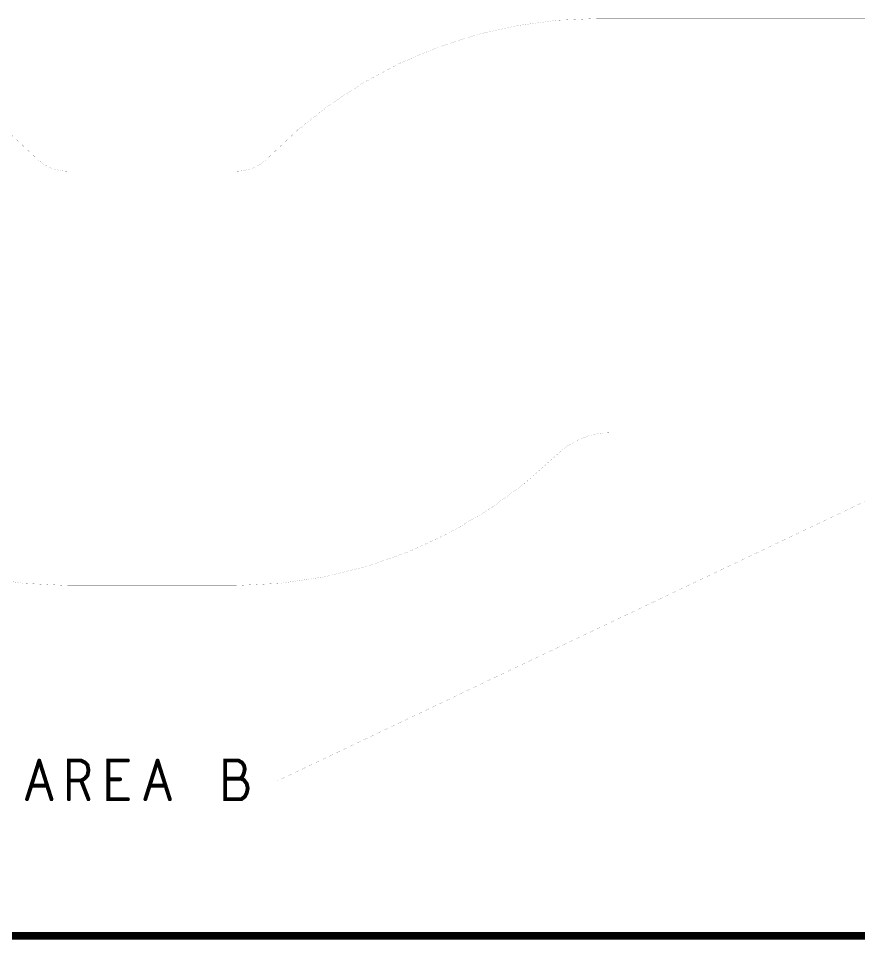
# Model space of a CAD drawing. Header units: millimetres. Extents: x 3362 to 3827, y -139 to 191.
# Drawn here: x 3418.31 to 3445.9, y 96.74 to 126.98 of the extents above; entities that cross this region are included whole.
import ezdxf

# ---------------------------------------------------------------- set-up
doc = ezdxf.new("R2010")
doc.units = ezdxf.units.MM
doc.header["$LTSCALE"] = 23.1
doc.layers.get('0').update_dxf_attribs({"linetype": 'CONTINUOUS'})

# ---------------------------------------------------------------- blocks, each defined once
blk = doc.blocks.new('PAD_R1')
at = {"const_width": 0.5}
blk.add_lwpolyline([(0.25, 0, 1), (-0.25, 0, 1)], format="xyb", close=True, dxfattribs=at)

msp = doc.modelspace()

# ---------------------------------------------------------------- linework, layer by layer
at = {"const_width": 0.00254}
for points in [[(3418.876, 122.42, 0.202315), (3408.06, 126.983)], [(3437.34, 126.983, 0.202315), (3426.524, 122.42)], [(3418.876, 122.42, 0.202296), (3419.95, 121.967), (3425.45, 121.967)], [(3425.45, 121.967, 0.202296), (3426.525, 122.42)], [(3468.598, 113.383), (3437.755, 113.383, 0.196021), (3436.007, 112.671)], [(3409.393, 112.671, 0.196008), (3419.95, 108.367)], [(3425.45, 108.367, 0.196008), (3436.008, 112.671)]]:
    msp.add_lwpolyline(points, format="xyb", dxfattribs=at)
for points, const_width in [([(3468.598, 126.983), (3437.34, 126.983)], 0.00254), ([(3461.506, 118.45), (3426.811, 101.949)], 0.00254), ([(3419.95, 108.367), (3425.45, 108.367)], 0.00254), ([(3418.595, 101.351), (3418.997, 102.621)], 0.127), ([(3418.997, 102.621), (3419.399, 101.351)], 0.127), ([(3419.97, 101.351), (3419.97, 102.621), (3420.373, 102.621), (3420.501, 102.557), (3420.582, 102.473), (3420.614, 102.303), (3420.582, 102.134), (3420.485, 102.028), (3420.373, 101.965), (3419.97, 101.965)], 0.127), ([(3421.909, 101.351), (3421.266, 101.351), (3421.266, 102.621), (3421.909, 102.621)], 0.127), ([(3422.481, 101.351), (3422.883, 102.621)], 0.127), ([(3422.883, 102.621), (3423.285, 101.351)], 0.127), ([(3425.602, 102.028), (3425.667, 102.092), (3425.715, 102.197), (3425.747, 102.346), (3425.715, 102.473), (3425.651, 102.557), (3425.538, 102.621), (3425.104, 102.621), (3425.104, 101.351), (3425.634, 101.351), (3425.747, 101.435), (3425.811, 101.562), (3425.844, 101.711), (3425.811, 101.859), (3425.715, 101.986), (3425.602, 102.028), (3425.104, 102.028)], 0.127), ([(3420.373, 101.965), (3420.614, 101.351)], 0.127), ([(3421.652, 102.007), (3421.266, 102.007)], 0.127), ([(3419.254, 101.795), (3418.739, 101.795)], 0.127), ([(3423.14, 101.795), (3422.626, 101.795)], 0.127), ([(3564.868, 96.87), (3381.354, 96.87)], 0.254)]:
    msp.add_lwpolyline(points, dxfattribs=dict(const_width=const_width))

# ---------------------------------------------------------------- block references
for p, xscale, yscale in [((3437.34, 126.983), 0.00254, 0.00254), ((3437.34, 126.983), 0.00254, 0.00254), ((3418.876, 122.42), 0.00254, 0.00254), ((3418.876, 122.42), 0.00254, 0.00254), ((3426.524, 122.42), 0.00254, 0.00254), ((3426.525, 122.42), 0.00254, 0.00254), ((3425.45, 121.967), 0.00254, 0.00254), ((3425.45, 121.967), 0.00254, 0.00254), ((3436.007, 112.671), 0.00254, 0.00254), ((3436.008, 112.671), 0.00254, 0.00254), ((3419.95, 108.367), 0.00254, 0.00254), ((3419.95, 108.367), 0.00254, 0.00254), ((3425.45, 108.367), 0.00254, 0.00254), ((3425.45, 108.367), 0.00254, 0.00254), ((3418.997, 102.621), 0.127, 0.127), ((3418.997, 102.621), 0.127, 0.127), ((3421.909, 102.621), 0.127, 0.127), ((3422.883, 102.621), 0.127, 0.127), ((3422.883, 102.621), 0.127, 0.127), ((3419.97, 101.965), 0.127, 0.127), ((3420.373, 101.965), 0.127, 0.127), ((3421.266, 102.007), 0.127, 0.127), ((3421.652, 102.007), 0.127, 0.127), ((3425.104, 102.028), 0.127, 0.127), ((3425.602, 102.028), 0.127, 0.127), ((3426.811, 101.949), 0.00254, 0.00254), ((3418.739, 101.795), 0.127, 0.127), ((3419.254, 101.795), 0.127, 0.127), ((3422.626, 101.795), 0.127, 0.127), ((3423.14, 101.795), 0.127, 0.127), ((3418.595, 101.351), 0.127, 0.127), ((3419.399, 101.351), 0.127, 0.127), ((3419.97, 101.351), 0.127, 0.127), ((3420.614, 101.351), 0.127, 0.127), ((3421.909, 101.351), 0.127, 0.127), ((3422.481, 101.351), 0.127, 0.127), ((3423.285, 101.351), 0.127, 0.127)]:
    msp.add_blockref('PAD_R1', p, dxfattribs=dict(xscale=xscale, yscale=yscale))

doc.saveas('drawing.dxf')
